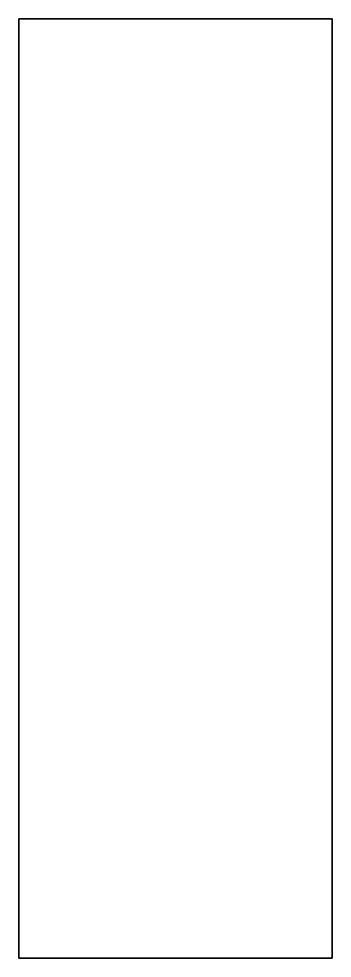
# Model space of a CAD drawing. Extents: x -0.34 to 0.34, y -1 to 1.
import ezdxf

# ---------------------------------------------------------------- set-up
doc = ezdxf.new("R2010")
doc.units = 0
doc.layers.add('CUBE', color=7, linetype='CONTINUOUS')

msp = doc.modelspace()

# ---------------------------------------------------------------- meshes
at = {"layer": 'CUBE'}
mesh = msp.add_polyface(dxfattribs=at)
corners = [(-0.335, -1.005, -0.77), (-0.335, -1.005, 0.77), (0.335, -1.005, -0.77), (0.335, -1.005, 0.77), (0.335, 1.005, -0.77), (0.335, 1.005, 0.77), (-0.335, 1.005, -0.77), (-0.335, 1.005, 0.77)]
mesh.append_faces([[corners[k] for k in face] for face in [(0, 1, 3, 2), (2, 3, 5, 4), (4, 5, 7, 6), (6, 7, 1, 0), (1, 7, 5, 3), (6, 0, 2, 4)]])

doc.saveas('drawing.dxf')
